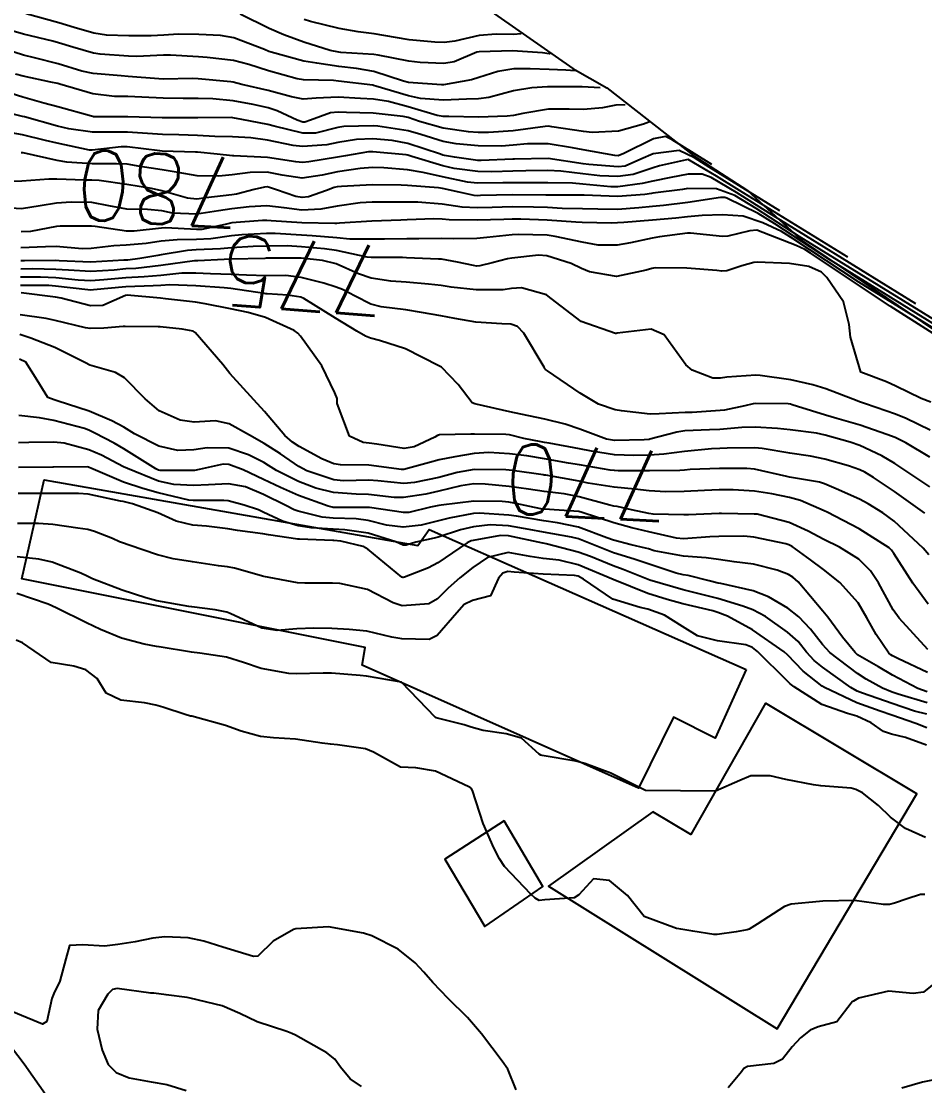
# Model space of a CAD drawing. Header units: metres. Extents: x 307586 to 320046, y 7427249 to 7434250.
# Drawn here: x 318787.2 to 318838.8, y 7430175.3 to 7430236 of the extents above; entities that cross this region are included whole.
import ezdxf
from ezdxf.enums import TextEntityAlignment as Align

# ---------------------------------------------------------------- set-up
doc = ezdxf.new("R2010")
doc.units = ezdxf.units.M
doc.header["$MEASUREMENT"] = 0
for name, color, linetype in [('Area', 45, 'Continuous'), ('Cotas', 45, 'Continuous'), ('Curvas de Nivel 1m', 11, 'Continuous'), ('Curvas de Nivel 5m', 15, 'Continuous'), ('Edificações', 30, 'Continuous'), ('Vias Primárias', 230, 'Continuous')]:
    doc.layers.add(name, color=color, linetype=linetype)
doc.styles.add('Style-STANDARD', font='STANDARD.shx')

msp = doc.modelspace()

# ---------------------------------------------------------------- linework, layer by layer
at = {"layer": 'Area'}
msp.add_polyline3d([(318760.197, 7430270.859, 813.654), (318766.673, 7430267.017, 819.653), (318771.06, 7430264.395, 803.853), (318777.558, 7430260.161, 811.933), (318780.914, 7430258.16, 819.734), (318784.995, 7430255.011, 812.104), (318789.206, 7430252.396, 809.333), (318799.416, 7430246.211, 797.634), (318805.532, 7430241.827, 805.283), (318808.54, 7430240.068, 801.363), (318810.479, 7430238.901, 790.322), (318812.964, 7430237.688, 796.916), (318813.596, 7430236.911, 797.007), (318818.691, 7430233.36, 787.983), (318820.631, 7430232.247, 785.614), (318825.596, 7430228.367, 778.564), (318828.647, 7430226.398, 776.785), (318831.823, 7430223.485, 775.555), (318842.684, 7430216.133, 776.113)], dxfattribs=at)
at = {"layer": 'Curvas de Nivel 1m', "flags": 128}
for points, elevation in [([(318818.823, 7430233.22), (318818.296, 7430233.253), (318817.329, 7430233.285), (318816.245, 7430233.33), (318815.329, 7430233.323), (318814.408, 7430233.188), (318813.321, 7430232.831), (318812.905, 7430232.701), (318811.315, 7430232.425), (318811.201, 7430232.425), (318809.316, 7430232.56), (318809.021, 7430232.63), (318807.325, 7430233.18), (318806.343, 7430233.349), (318805.329, 7430233.472), (318804.077, 7430233.647), (318803.334, 7430233.774), (318801.48, 7430234.289), (318801.341, 7430234.33), (318801.087, 7430234.433), (318799.349, 7430235.1), (318798.576, 7430235.233), (318797.351, 7430235.298), (318796.17, 7430235.306), (318795.35, 7430235.257), (318794.634, 7430235.223), (318793.35, 7430235.218), (318792.072, 7430235.261), (318791.351, 7430235.368), (318790.229, 7430235.687), (318789.357, 7430235.957), (318787.49, 7430236.461)], 788), ([(318817.403, 7430234.19), (318817.38, 7430234.192), (318817.342, 7430234.194), (318816.953, 7430234.236), (318815.251, 7430234.354), (318813.343, 7430234.31), (318813.216, 7430234.282), (318811.908, 7430233.728), (318811.333, 7430233.634), (318809.973, 7430233.684), (318809.334, 7430233.761), (318807.574, 7430234.113), (318807.34, 7430234.145), (318805.457, 7430234.262), (318805.341, 7430234.278), (318804.836, 7430234.385), (318803.347, 7430234.846), (318802.204, 7430235.27), (318801.355, 7430235.637), (318799.707, 7430236.447)], 789), ([(318820.243, 7430232.24), (318819.213, 7430232.313), (318817.314, 7430232.304), (318817.244, 7430232.301), (318816.352, 7430232.244), (318815.311, 7430232.069), (318813.894, 7430231.687), (318813.306, 7430231.62), (318812.621, 7430231.605), (318811.305, 7430231.546), (318809.995, 7430231.634), (318809.308, 7430231.8), (318807.441, 7430232.349), (318807.314, 7430232.39), (318807.268, 7430232.396), (318805.317, 7430232.635), (318805.041, 7430232.659), (318803.318, 7430232.71), (318802.961, 7430232.762), (318801.325, 7430233.216), (318800.192, 7430233.579), (318799.333, 7430233.799), (318797.824, 7430233.976), (318797.336, 7430234.013), (318795.728, 7430234.103), (318795.337, 7430234.102), (318793.818, 7430234.033), (318793.336, 7430234.045), (318791.721, 7430234.16), (318791.338, 7430234.223), (318790.159, 7430234.562), (318789.345, 7430234.815), (318789.017, 7430234.903), (318787.35, 7430235.318), (318786.35, 7430235.602)], 787), ([(318821.673, 7430231.27), (318821.144, 7430231.267), (318820.387, 7430231.114), (318819.301, 7430231.015), (318818.481, 7430231.039), (318817.301, 7430231.023), (318815.836, 7430230.79), (318815.297, 7430230.667), (318814.938, 7430230.622), (318813.296, 7430230.573), (318811.604, 7430230.613), (318811.296, 7430230.608), (318810.946, 7430230.664), (318809.301, 7430231.165), (318808.179, 7430231.466), (318807.305, 7430231.592), (318806.581, 7430231.636), (318805.306, 7430231.714), (318804.038, 7430231.66), (318803.305, 7430231.608), (318802.634, 7430231.737), (318801.31, 7430232.089), (318799.801, 7430232.445), (318799.315, 7430232.568), (318799.176, 7430232.591), (318797.317, 7430232.766), (318797.014, 7430232.778), (318795.317, 7430232.751), (318795.06, 7430232.76), (318793.319, 7430232.897), (318792.922, 7430232.923), (318791.321, 7430233.057), (318790.674, 7430233.205), (318789.329, 7430233.621), (318787.966, 7430233.951), (318787.336, 7430234.111), (318785.785, 7430234.613)], 786), ([(318826.623, 7430227.88), (318824.749, 7430229.041), (318824.363, 7430229.282), (318823.971, 7430229.469), (318823.285, 7430229.344), (318821.593, 7430228.502), (318821.275, 7430228.376), (318821.089, 7430228.378), (318819.278, 7430228.701), (318818.671, 7430228.824), (318817.281, 7430229.052), (318816.092, 7430229.059), (318815.28, 7430228.976), (318814.621, 7430228.925), (318813.279, 7430228.935), (318812.033, 7430229.052), (318811.282, 7430229.194), (318810.022, 7430229.587), (318809.285, 7430229.796), (318807.568, 7430230.068), (318807.289, 7430230.083), (318805.623, 7430230.039), (318805.287, 7430229.988), (318804.011, 7430229.664), (318803.282, 7430229.655), (318801.651, 7430230.061), (318801.289, 7430230.153), (318799.8, 7430230.445), (318799.294, 7430230.545), (318799.191, 7430230.554), (318797.294, 7430230.538), (318795.336, 7430230.542), (318795.293, 7430230.544), (318795.249, 7430230.544), (318793.294, 7430230.599), (318791.342, 7430230.598), (318791.293, 7430230.603), (318791.223, 7430230.622), (318789.299, 7430231.16), (318788.501, 7430231.378), (318787.304, 7430231.716), (318786.634, 7430231.928)], 784), ([(318830.503, 7430225.23), (318826.458, 7430227.727), (318825.629, 7430228.244), (318824.759, 7430228.664), (318823.276, 7430228.475), (318822.57, 7430228.171), (318821.667, 7430227.784), (318821.266, 7430227.736), (318819.599, 7430227.876), (318819.269, 7430227.917), (318817.282, 7430228.221), (318815.351, 7430228.18), (318815.272, 7430228.178), (318813.452, 7430228.097), (318813.27, 7430228.106), (318811.938, 7430228.3), (318811.358, 7430228.393), (318811.274, 7430228.413), (318811.132, 7430228.454), (318809.274, 7430229.063), (318808.376, 7430229.239), (318807.278, 7430229.328), (318806.342, 7430229.299), (318805.274, 7430229.124), (318804.659, 7430228.999), (318803.27, 7430228.891), (318802.726, 7430228.954), (318801.275, 7430229.254), (318800.321, 7430229.395), (318799.278, 7430229.453), (318798.263, 7430229.476), (318797.279, 7430229.523), (318796.2, 7430229.565), (318795.279, 7430229.586), (318794.138, 7430229.654), (318793.281, 7430229.71), (318792.107, 7430229.711), (318791.28, 7430229.717), (318789.929, 7430229.917), (318789.285, 7430230.069), (318787.401, 7430230.589), (318787.293, 7430230.619), (318785.684, 7430231.002)], 783), ([(318834.373, 7430222.58), (318828.201, 7430226.387), (318826.889, 7430227.211), (318825.263, 7430228.15), (318825.172, 7430228.141), (318823.626, 7430227.798), (318823.266, 7430227.689), (318822.133, 7430227.304), (318821.258, 7430227.182), (318820.228, 7430227.23), (318819.26, 7430227.342), (318817.996, 7430227.489), (318817.262, 7430227.523), (318816.003, 7430227.507), (318815.262, 7430227.499), (318814.072, 7430227.46), (318813.261, 7430227.475), (318811.921, 7430227.642), (318811.265, 7430227.79), (318809.503, 7430228.328), (318809.264, 7430228.402), (318809.175, 7430228.42), (318807.267, 7430228.602), (318807.023, 7430228.597), (318805.724, 7430228.373), (318805.262, 7430228.294), (318803.63, 7430228.025), (318803.259, 7430227.988), (318802.887, 7430228.033), (318801.261, 7430228.28), (318799.342, 7430228.369), (318799.262, 7430228.371), (318798.392, 7430228.459), (318797.264, 7430228.574), (318797.156, 7430228.58), (318795.265, 7430228.635), (318795.123, 7430228.644), (318793.268, 7430228.879), (318792.914, 7430228.88), (318791.265, 7430228.691), (318791.119, 7430228.698), (318789.271, 7430229.086), (318788.603, 7430229.246), (318787.278, 7430229.575), (318786.114, 7430229.774)], 782), ([(318838.253, 7430219.93), (318829.892, 7430225.088), (318828.033, 7430226.272), (318826.582, 7430227.132), (318826.064, 7430227.325), (318825.261, 7430227.322), (318824.271, 7430227.136), (318823.254, 7430226.927), (318822.637, 7430226.784), (318821.249, 7430226.592), (318820.849, 7430226.593), (318819.251, 7430226.751), (318818.668, 7430226.8), (318817.252, 7430226.826), (318816.665, 7430226.826), (318815.252, 7430226.833), (318814.694, 7430226.823), (318813.251, 7430226.803), (318812.681, 7430226.859), (318811.256, 7430227.169), (318810.15, 7430227.425), (318809.255, 7430227.565), (318807.91, 7430227.69), (318807.257, 7430227.711), (318806.548, 7430227.653), (318805.254, 7430227.45), (318804.382, 7430227.258), (318803.25, 7430227.089), (318802.108, 7430227.273), (318801.253, 7430227.438), (318800.272, 7430227.421), (318799.251, 7430227.285), (318798.497, 7430227.211), (318797.25, 7430227.219), (318796.178, 7430227.412), (318795.254, 7430227.575), (318794.009, 7430227.759), (318793.257, 7430227.888), (318792.648, 7430227.92), (318791.256, 7430227.906), (318789.811, 7430228.011), (318789.258, 7430228.096), (318787.316, 7430228.535), (318787.262, 7430228.542), (318787.211, 7430228.539)], 781), ([(318846.003, 7430214.62), (318833.3, 7430222.468), (318830.22, 7430224.479), (318829.256, 7430225.072), (318827.481, 7430225.947), (318827.361, 7430225.989), (318827.242, 7430225.999), (318827.115, 7430225.985), (318825.239, 7430225.704), (318823.859, 7430225.531), (318823.236, 7430225.475), (318822.457, 7430225.394), (318821.234, 7430225.298), (318820.12, 7430225.315), (318819.234, 7430225.344), (318818.087, 7430225.369), (318817.235, 7430225.411), (318816.435, 7430225.443), (318815.235, 7430225.448), (318814.088, 7430225.417), (318813.234, 7430225.392), (318812.381, 7430225.439), (318811.236, 7430225.605), (318809.843, 7430225.718), (318809.237, 7430225.722), (318807.851, 7430225.73), (318807.237, 7430225.718), (318806.553, 7430225.677), (318805.234, 7430225.492), (318804.301, 7430225.32), (318803.232, 7430225.267), (318802.208, 7430225.391), (318801.234, 7430225.523), (318800.214, 7430225.459), (318799.232, 7430225.338), (318798.465, 7430225.223), (318797.229, 7430225.03), (318795.84, 7430225.101), (318795.23, 7430225.228), (318794.425, 7430225.314), (318793.231, 7430225.316), (318792.213, 7430225.515), (318791.234, 7430225.696), (318790.073, 7430225.724), (318789.234, 7430225.675), (318788.293, 7430225.519), (318787.231, 7430225.349), (318786.04, 7430225.417)], 779), ([(318849.873, 7430211.97), (318835.013, 7430221.152), (318831.252, 7430223.632), (318830.589, 7430224.046), (318829.523, 7430224.55), (318828.412, 7430224.917), (318827.232, 7430224.998), (318826.069, 7430224.965), (318825.23, 7430224.886), (318824.565, 7430224.811), (318823.228, 7430224.706), (318821.601, 7430224.559), (318821.226, 7430224.535), (318820.887, 7430224.532), (318819.226, 7430224.561), (318818.864, 7430224.576), (318817.228, 7430224.694), (318815.724, 7430224.749), (318815.228, 7430224.751), (318814.754, 7430224.739), (318813.227, 7430224.693), (318811.64, 7430224.717), (318811.227, 7430224.754), (318810.762, 7430224.78), (318809.227, 7430224.707), (318808.865, 7430224.696), (318807.226, 7430224.648), (318805.377, 7430224.531), (318805.224, 7430224.509), (318805.106, 7430224.499), (318803.224, 7430224.54), (318801.467, 7430224.668), (318801.225, 7430224.687), (318800.978, 7430224.68), (318799.224, 7430224.537), (318799.149, 7430224.526), (318798.854, 7430224.454), (318797.512, 7430224.173), (318797.218, 7430224.161), (318795.46, 7430224.256), (318795.219, 7430224.248), (318793.663, 7430224.068), (318793.216, 7430224.068), (318791.426, 7430224.341), (318791.22, 7430224.359), (318789.436, 7430224.351), (318789.219, 7430224.335), (318787.741, 7430224.058), (318787.215, 7430224.039)], 778), ([(318845.772, 7430214.08), (318836.791, 7430219.785), (318832.255, 7430222.809), (318831.924, 7430223.018), (318831.43, 7430223.246), (318829.187, 7430224.127), (318828.78, 7430224.094), (318827.539, 7430223.786), (318827.218, 7430223.76), (318825.408, 7430223.949), (318825.22, 7430223.946), (318823.635, 7430223.737), (318823.216, 7430223.671), (318821.978, 7430223.412), (318821.209, 7430223.261), (318820.141, 7430223.269), (318819.211, 7430223.433), (318817.675, 7430223.766), (318817.217, 7430223.835), (318815.586, 7430223.886), (318815.217, 7430223.869), (318813.781, 7430223.708), (318813.213, 7430223.645), (318811.883, 7430223.63), (318811.213, 7430223.652), (318809.901, 7430223.635), (318809.212, 7430223.623), (318807.933, 7430223.622), (318807.212, 7430223.605), (318805.962, 7430223.619), (318805.213, 7430223.689), (318803.806, 7430223.802), (318803.214, 7430223.838), (318801.707, 7430223.931), (318801.215, 7430223.933), (318799.797, 7430223.862), (318799.213, 7430223.802), (318798.04, 7430223.633), (318797.21, 7430223.588), (318796.113, 7430223.583), (318795.208, 7430223.496), (318794.35, 7430223.365), (318793.204, 7430223.265), (318792.499, 7430223.235), (318791.201, 7430223.076), (318790.691, 7430223.065), (318789.202, 7430223.195), (318788.598, 7430223.18), (318787.201, 7430223.116)], 777), ([(318839.106, 7430214.321), (318838.561, 7430214.523), (318837.115, 7430215.231), (318836.584, 7430215.464), (318835.123, 7430216.02), (318834.533, 7430218.026), (318834.449, 7430218.738), (318834.13, 7430220.03), (318833.187, 7430221.43), (318832.88, 7430221.735), (318832.143, 7430222.056), (318831.04, 7430222.227), (318829.196, 7430222.296), (318829.012, 7430222.276), (318828.33, 7430222.099), (318827.482, 7430221.815), (318827.19, 7430221.796), (318826.908, 7430221.832), (318825.191, 7430221.95), (318823.381, 7430221.968), (318823.191, 7430221.942), (318822.867, 7430221.842), (318821.186, 7430221.484), (318819.647, 7430221.747), (318819.19, 7430221.939), (318818.593, 7430222.216), (318817.199, 7430222.665), (318816.735, 7430222.702), (318815.197, 7430222.534), (318814.965, 7430222.494), (318814.078, 7430222.271), (318813.379, 7430222.09), (318813.191, 7430222.076), (318813.01, 7430222.102), (318812.1, 7430222.296), (318811.195, 7430222.465), (318811.029, 7430222.478), (318809.196, 7430222.549), (318808.971, 7430222.557), (318807.196, 7430222.561), (318806.956, 7430222.594), (318805.202, 7430222.975), (318804.523, 7430223.067), (318803.205, 7430223.178), (318802.393, 7430223.224), (318801.205, 7430223.22), (318800.447, 7430223.195), (318799.203, 7430223.12), (318798.59, 7430223.068), (318797.201, 7430223), (318796.708, 7430222.97), (318795.196, 7430222.717), (318795.014, 7430222.683), (318793.977, 7430222.512), (318793.289, 7430222.422), (318793.192, 7430222.415), (318793.076, 7430222.406), (318791.191, 7430222.309), (318789.379, 7430222.38), (318789.191, 7430222.391), (318787.403, 7430222.375), (318787.191, 7430222.372)], 776), ([(318839.065, 7430211.167), (318837.687, 7430211.984), (318837.077, 7430212.288), (318836.603, 7430212.475), (318835.088, 7430212.999), (318833.744, 7430213.383), (318833.096, 7430213.564), (318831.505, 7430214.064), (318831.205, 7430214.169), (318831.104, 7430214.196), (318830.965, 7430214.21), (318829.104, 7430214.233), (318828.976, 7430214.219), (318828.496, 7430214.096), (318827.348, 7430213.859), (318827.099, 7430213.832), (318825.5, 7430213.731), (318825.097, 7430213.716), (318823.613, 7430213.637), (318823.095, 7430213.634), (318821.466, 7430213.816), (318821.098, 7430213.883), (318820.159, 7430214.199), (318819.109, 7430214.82), (318817.247, 7430216.104), (318817.122, 7430216.184), (318817.098, 7430216.206), (318817.084, 7430216.231), (318817.048, 7430216.307), (318815.889, 7430218.249), (318815.53, 7430218.628), (318815.158, 7430218.758), (318814.635, 7430218.788), (318813.159, 7430218.876), (318811.954, 7430219.091), (318811.162, 7430219.242), (318810.05, 7430219.435), (318809.162, 7430219.579), (318807.754, 7430219.754), (318807.166, 7430219.91), (318806.26, 7430220.364), (318805.543, 7430220.741), (318805.178, 7430220.883), (318804.471, 7430221.096), (318803.183, 7430221.429), (318802.306, 7430221.535), (318801.184, 7430221.528), (318800.075, 7430221.55), (318799.184, 7430221.596), (318798.016, 7430221.63), (318797.185, 7430221.668), (318796.37, 7430221.668), (318795.183, 7430221.539), (318794.235, 7430221.457), (318793.182, 7430221.406), (318791.933, 7430221.291), (318791.18, 7430221.242), (318790.457, 7430221.281), (318789.181, 7430221.405), (318788.318, 7430221.442), (318787.181, 7430221.442)], 774), ([(318839.048, 7430209.488), (318838.315, 7430209.977), (318837.061, 7430210.806), (318836.308, 7430211.244), (318835.071, 7430211.831), (318834.505, 7430212.026), (318833.079, 7430212.431), (318832.583, 7430212.545), (318831.083, 7430212.736), (318830.355, 7430212.806), (318829.085, 7430212.894), (318828.32, 7430212.862), (318827.083, 7430212.759), (318826.475, 7430212.726), (318825.081, 7430212.67), (318824.616, 7430212.608), (318823.073, 7430212.193), (318823.044, 7430212.19), (318822.758, 7430212.165), (318821.072, 7430212.127), (318820.607, 7430212.195), (318819.081, 7430212.77), (318818.256, 7430213.048), (318817.09, 7430213.351), (318815.712, 7430213.633), (318815.095, 7430213.762), (318813.18, 7430214.201), (318813.102, 7430214.218), (318812.951, 7430214.282), (318812.139, 7430215.32), (318811.188, 7430216.309), (318811.123, 7430216.348), (318811.044, 7430216.39), (318809.133, 7430217.346), (318807.654, 7430217.828), (318807.139, 7430217.968), (318806.86, 7430218.074), (318806.355, 7430218.362), (318805.154, 7430219.096), (318803.339, 7430220.23), (318803.171, 7430220.3), (318802.434, 7430220.411), (318801.244, 7430220.5), (318801.174, 7430220.501), (318801.098, 7430220.507), (318799.176, 7430220.796), (318798.796, 7430220.835), (318797.178, 7430220.959), (318795.701, 7430221.015), (318795.178, 7430220.975), (318794.736, 7430220.946), (318793.177, 7430220.9), (318791.346, 7430220.719), (318791.174, 7430220.704), (318791.01, 7430220.716), (318789.177, 7430220.94), (318788.786, 7430220.965), (318787.177, 7430220.977)], 773), ([(318838.776, 7430207.973), (318837.045, 7430209.208), (318836.576, 7430209.525), (318835.844, 7430210.008), (318835.352, 7430210.312), (318835.057, 7430210.45), (318834.415, 7430210.671), (318833.063, 7430211.066), (318832.24, 7430211.228), (318831.066, 7430211.394), (318829.489, 7430211.666), (318829.069, 7430211.706), (318827.495, 7430211.679), (318827.069, 7430211.668), (318826.603, 7430211.652), (318825.067, 7430211.506), (318823.877, 7430211.34), (318823.064, 7430211.287), (318822.167, 7430211.277), (318821.064, 7430211.314), (318819.761, 7430211.508), (318819.067, 7430211.644), (318817.328, 7430211.97), (318817.071, 7430212.013), (318816.886, 7430212.048), (318815.9, 7430212.248), (318815.076, 7430212.443), (318814.863, 7430212.475), (318813.076, 7430212.491), (318812.866, 7430212.493), (318811.075, 7430212.453), (318810.967, 7430212.418), (318810.807, 7430212.313), (318809.635, 7430211.756), (318809.066, 7430211.673), (318807.508, 7430211.906), (318807.069, 7430211.966), (318806.726, 7430212.012), (318805.952, 7430212.367), (318805.237, 7430214.242), (318805.239, 7430214.378), (318805.239, 7430214.513), (318805.108, 7430214.84), (318804.362, 7430216.388), (318803.14, 7430218.076), (318802.996, 7430218.256), (318802.792, 7430218.405), (318801.153, 7430219.134), (318800.166, 7430219.431), (318799.161, 7430219.637), (318797.712, 7430219.917), (318797.166, 7430220.009), (318795.454, 7430220.211), (318795.169, 7430220.239), (318793.265, 7430220.425), (318793.171, 7430220.407), (318791.867, 7430219.835), (318791.162, 7430219.801), (318789.498, 7430220.237), (318789.169, 7430220.312), (318787.211, 7430220.551)], 772), ([(318838.999, 7430205.603), (318838.684, 7430205.973), (318837.026, 7430207.527), (318836.376, 7430208), (318835.536, 7430208.511), (318835.041, 7430208.783), (318833.709, 7430209.371), (318833.049, 7430209.658), (318832.757, 7430209.751), (318831.053, 7430210.041), (318830.896, 7430210.072), (318829.057, 7430210.485), (318828.62, 7430210.532), (318827.057, 7430210.534), (318825.387, 7430210.466), (318825.056, 7430210.43), (318824.786, 7430210.412), (318823.055, 7430210.395), (318821.265, 7430210.397), (318821.055, 7430210.407), (318820.809, 7430210.439), (318819.058, 7430210.729), (318818.437, 7430210.839), (318817.061, 7430211.075), (318816.059, 7430211.241), (318815.064, 7430211.367), (318813.903, 7430211.433), (318813.064, 7430211.382), (318811.952, 7430211.187), (318811.06, 7430211.014), (318810.506, 7430210.868), (318809.054, 7430210.472), (318808.915, 7430210.471), (318807.057, 7430210.719), (318805.426, 7430210.744), (318805.057, 7430210.793), (318804.371, 7430211.076), (318803.067, 7430211.783), (318802.687, 7430212.023), (318802.246, 7430212.412), (318801.093, 7430213.781), (318800.482, 7430214.436), (318799.118, 7430215.954), (318798.715, 7430216.454), (318797.141, 7430218.296), (318797.033, 7430218.363), (318796.392, 7430218.481), (318795.145, 7430218.616), (318795.026, 7430218.619), (318793.145, 7430218.636), (318793.036, 7430218.63), (318791.929, 7430218.538), (318791.143, 7430218.508), (318790.882, 7430218.553), (318789.149, 7430218.979), (318788.636, 7430219.09), (318787.154, 7430219.303)], 771), ([(318838.935, 7430200.207), (318837.305, 7430201.986), (318836.96, 7430202.472), (318836.124, 7430204.003), (318835.675, 7430204.694), (318834.996, 7430205.351), (318833.903, 7430206.031), (318833.01, 7430206.484), (318832.11, 7430206.96), (318831.024, 7430207.446), (318829.206, 7430207.912), (318829.03, 7430207.928), (318827.171, 7430207.968), (318827.031, 7430207.965), (318825.28, 7430207.885), (318825.029, 7430207.879), (318823.273, 7430207.913), (318823.03, 7430207.952), (318822.035, 7430208.175), (318821.208, 7430208.361), (318821.035, 7430208.385), (318820.793, 7430208.435), (318819.04, 7430208.917), (318818.184, 7430209.076), (318817.043, 7430209.213), (318816.148, 7430209.347), (318815.045, 7430209.506), (318813.679, 7430209.641), (318813.047, 7430209.653), (318812.29, 7430209.536), (318811.042, 7430209.226), (318810.3, 7430209.058), (318809.031, 7430208.866), (318808.487, 7430208.88), (318807.033, 7430209.052), (318806.325, 7430209.069), (318805.035, 7430209.158), (318804.018, 7430209.411), (318803.044, 7430209.788), (318801.775, 7430210.419), (318801.328, 7430210.698), (318801.057, 7430210.865), (318800.191, 7430211.309), (318799.065, 7430211.694), (318797.825, 7430211.702), (318797.064, 7430211.594), (318796.143, 7430211.563), (318795.066, 7430211.792), (318793.671, 7430212.514), (318793.078, 7430212.887), (318792.377, 7430213.238), (318791.092, 7430213.794), (318789.273, 7430214.395), (318789.101, 7430214.44), (318788.733, 7430214.574), (318788.129, 7430215.563), (318787.471, 7430216.587), (318787.125, 7430216.769)], 769), ([(318838.922, 7430198.883), (318837.236, 7430199.681), (318836.931, 7430199.846), (318836.839, 7430199.898), (318836.722, 7430199.993), (318835.989, 7430201.05), (318835.47, 7430202.012), (318834.966, 7430202.866), (318833.927, 7430204.031), (318832.99, 7430204.771), (318832.252, 7430205.308), (318831.205, 7430206.067), (318831.005, 7430206.177), (318830.847, 7430206.23), (318829.011, 7430206.615), (318828.439, 7430206.668), (318827.011, 7430206.645), (318826.507, 7430206.621), (318825.009, 7430206.52), (318824.595, 7430206.558), (318823.014, 7430206.91), (318822.056, 7430207.136), (318821.021, 7430207.422), (318819.215, 7430208.023), (318819.031, 7430208.065), (318817.064, 7430208.198), (318817.033, 7430208.204), (318816.862, 7430208.233), (318815.337, 7430208.556), (318815.036, 7430208.602), (318814.658, 7430208.642), (318813.037, 7430208.67), (318811.171, 7430208.444), (318811.034, 7430208.415), (318810.95, 7430208.395), (318810.572, 7430208.315), (318809.323, 7430208.023), (318809.02, 7430208.01), (318807.077, 7430208.294), (318807.022, 7430208.305), (318806.983, 7430208.311), (318805.022, 7430208.31), (318804.96, 7430208.318), (318804.726, 7430208.383), (318803.032, 7430208.985), (318802.008, 7430209.445), (318801.045, 7430209.907), (318799.874, 7430210.442), (318799.056, 7430210.76), (318798.727, 7430210.783), (318797.362, 7430210.467), (318797.107, 7430210.414), (318797.052, 7430210.41), (318795.141, 7430210.409), (318795.052, 7430210.426), (318794.891, 7430210.502), (318793.064, 7430211.651), (318792.509, 7430211.97), (318791.421, 7430212.545), (318791.075, 7430212.715), (318790.823, 7430212.806), (318789.083, 7430213.261), (318788.254, 7430213.409), (318787.087, 7430213.556)], 768), ([(318838.91, 7430197.783), (318838.376, 7430197.975), (318836.92, 7430198.738), (318836.124, 7430199.201), (318834.932, 7430199.902), (318834.787, 7430200.021), (318834.067, 7430200.904), (318833.232, 7430202.037), (318832.958, 7430202.388), (318831.537, 7430204.062), (318831.243, 7430204.323), (318830.987, 7430204.478), (318830.343, 7430204.723), (318828.993, 7430205.074), (318827.892, 7430205.203), (318826.995, 7430205.333), (318826.296, 7430205.421), (318824.997, 7430205.533), (318823.318, 7430205.838), (318823.001, 7430205.938), (318822.828, 7430205.989), (318822.022, 7430206.175), (318821.007, 7430206.434), (318820.628, 7430206.574), (318819.018, 7430207.186), (318817.811, 7430207.432), (318817.023, 7430207.544), (318815.472, 7430207.808), (318815.027, 7430207.866), (318813.336, 7430207.969), (318813.028, 7430207.95), (318811.634, 7430207.69), (318811.021, 7430207.537), (318810.041, 7430207.291), (318809.011, 7430207.174), (318808.052, 7430207.3), (318807.015, 7430207.567), (318806.318, 7430207.662), (318805.016, 7430207.688), (318804.383, 7430207.753), (318803.02, 7430208.088), (318802.788, 7430208.171), (318802.312, 7430208.411), (318801.032, 7430209.051), (318800.006, 7430209.472), (318799.041, 7430209.659), (318797.906, 7430209.596), (318797.039, 7430209.55), (318795.919, 7430209.607), (318795.043, 7430209.811), (318793.278, 7430210.518), (318793.054, 7430210.625), (318791.804, 7430211.283), (318791.063, 7430211.599), (318789.666, 7430211.965), (318789.067, 7430212.021), (318787.646, 7430212.005), (318787.067, 7430211.997)], 767), ([(318838.901, 7430197.164), (318837.242, 7430197.653), (318836.91, 7430197.764), (318836.354, 7430197.998), (318835.418, 7430198.513), (318834.921, 7430198.839), (318833.354, 7430200.036), (318832.937, 7430200.486), (318832.25, 7430201.354), (318831.572, 7430202.061), (318830.96, 7430202.563), (318829.853, 7430203.198), (318828.975, 7430203.541), (318827.13, 7430203.959), (318826.981, 7430203.991), (318826.463, 7430204.118), (318825.268, 7430204.418), (318824.986, 7430204.461), (318824.581, 7430204.55), (318822.992, 7430205.092), (318822.177, 7430205.354), (318820.998, 7430205.718), (318819.77, 7430206.202), (318819.007, 7430206.51), (318818.615, 7430206.608), (318817.013, 7430206.897), (318816.204, 7430207.053), (318815.018, 7430207.262), (318813.976, 7430207.313), (318813.017, 7430207.197), (318812.283, 7430207.022), (318811.007, 7430206.608), (318810.775, 7430206.543), (318809.725, 7430206.323), (318809.169, 7430206.161), (318809.001, 7430206.161), (318808.588, 7430206.334), (318807.008, 7430206.837), (318805.672, 7430207.033), (318805.01, 7430207.058), (318803.766, 7430207.148), (318803.012, 7430207.264), (318802.12, 7430207.52), (318801.019, 7430208.039), (318800.751, 7430208.164), (318799.938, 7430208.441), (318799.026, 7430208.681), (318798.778, 7430208.701), (318797.026, 7430208.699), (318796.775, 7430208.725), (318795.032, 7430209.136), (318794.162, 7430209.382), (318793.041, 7430209.74), (318791.178, 7430210.548), (318791.095, 7430210.591), (318791.053, 7430210.608), (318790.983, 7430210.622), (318789.053, 7430210.611), (318789.013, 7430210.611), (318787.053, 7430210.59)], 766), ([(318838.881, 7430195.732), (318838.25, 7430195.976), (318836.89, 7430196.45), (318836.221, 7430196.672), (318834.9, 7430197.16), (318833.043, 7430198.039), (318832.914, 7430198.112), (318831.825, 7430198.96), (318830.931, 7430199.889), (318830.743, 7430200.072), (318828.945, 7430201.324), (318827.514, 7430202.104), (318826.956, 7430202.318), (318826.675, 7430202.396), (318824.963, 7430202.807), (318824.069, 7430203.046), (318822.971, 7430203.391), (318820.983, 7430204.19), (318818.991, 7430205.022), (318817.911, 7430205.303), (318816.994, 7430205.384), (318816.253, 7430205.499), (318814.998, 7430205.73), (318813.822, 7430205.444), (318812.989, 7430204.882), (318812.239, 7430204.291), (318811.571, 7430203.704), (318810.965, 7430203.091), (318810.472, 7430202.803), (318808.958, 7430202.691), (318808.431, 7430202.865), (318806.972, 7430203.618), (318805.388, 7430203.963), (318804.977, 7430203.979), (318803.395, 7430203.977), (318802.977, 7430204.009), (318801.049, 7430204.362), (318800.982, 7430204.375), (318800.788, 7430204.432), (318799.386, 7430204.846), (318798.988, 7430204.918), (318798.462, 7430204.982), (318796.99, 7430205.198), (318795.884, 7430205.379), (318794.994, 7430205.598), (318793.368, 7430206.147), (318793.001, 7430206.28), (318792.829, 7430206.351), (318792.421, 7430206.529), (318791.403, 7430206.94), (318791.008, 7430207.043), (318790.436, 7430207.129), (318789.011, 7430207.333), (318788.202, 7430207.387), (318787.011, 7430207.396)], 764), ([(318838.871, 7430194.746), (318837.67, 7430195.187), (318836.877, 7430195.365), (318836.406, 7430195.525), (318835.715, 7430196.008), (318834.888, 7430196.388), (318834.366, 7430196.55), (318832.898, 7430197.052), (318831.314, 7430198.064), (318831.095, 7430198.248), (318830.916, 7430198.419), (318829.225, 7430200.087), (318828.935, 7430200.308), (318828.562, 7430200.469), (318826.939, 7430200.701), (318825.798, 7430200.984), (318824.947, 7430201.514), (318823.919, 7430202.15), (318822.958, 7430202.493), (318822.534, 7430202.591), (318820.966, 7430203.08), (318819.292, 7430204.207), (318818.985, 7430204.374), (318818.778, 7430204.419), (318816.986, 7430204.491), (318815.343, 7430204.611), (318814.987, 7430204.642), (318814.688, 7430204.561), (318814.451, 7430204.265), (318813.983, 7430203.254), (318812.964, 7430202.994), (318812.485, 7430202.762), (318812.077, 7430202.293), (318810.94, 7430201.003), (318810.481, 7430200.771), (318808.938, 7430200.802), (318808.363, 7430200.911), (318806.942, 7430201.236), (318805.926, 7430201.348), (318804.943, 7430201.401), (318803.911, 7430201.422), (318802.943, 7430201.383), (318801.817, 7430201.292), (318800.943, 7430201.412), (318799.139, 7430202.26), (318798.952, 7430202.336), (318798.286, 7430202.457), (318796.955, 7430202.626), (318796.772, 7430202.657), (318794.96, 7430202.984), (318794.323, 7430203.146), (318792.969, 7430203.592), (318791.285, 7430204.239), (318790.98, 7430204.374), (318790.607, 7430204.554), (318788.989, 7430205.183), (318788.217, 7430205.352), (318786.992, 7430205.496)], 763), ([(318838.808, 7430189.47), (318837.672, 7430189.981), (318836.819, 7430190.633), (318836.12, 7430191.294), (318835.207, 7430192.014), (318834.836, 7430192.22), (318834.576, 7430192.283), (318832.839, 7430192.421), (318832.41, 7430192.476), (318830.844, 7430192.781), (318829.94, 7430192.986), (318828.846, 7430192.988), (318828.212, 7430192.727), (318826.833, 7430192.11), (318824.833, 7430192.138), (318822.833, 7430192.16), (318820.847, 7430193.144), (318819.363, 7430193.697), (318818.857, 7430193.822), (318816.94, 7430194.151), (318816.862, 7430194.172), (318816.775, 7430194.231), (318815.759, 7430195.134), (318814.874, 7430195.394), (318813.573, 7430195.576), (318812.878, 7430195.776), (318812.494, 7430195.901), (318810.883, 7430196.294), (318810.851, 7430196.31), (318808.903, 7430198.33), (318806.908, 7430198.672), (318806.547, 7430198.717), (318804.91, 7430198.84), (318804.441, 7430198.853), (318802.909, 7430198.812), (318802.489, 7430198.827), (318800.913, 7430199.109), (318799.898, 7430199.46), (318798.923, 7430199.769), (318797.396, 7430199.995), (318796.927, 7430200.052), (318795.084, 7430200.344), (318794.931, 7430200.371), (318794.234, 7430200.507), (318792.936, 7430200.855), (318791.741, 7430201.338), (318790.945, 7430201.725), (318789.239, 7430202.567), (318788.955, 7430202.697), (318788.749, 7430202.779), (318786.965, 7430203.394)], 762), ([(318838.767, 7430186.224), (318838.519, 7430186.22), (318837.768, 7430185.98), (318837.031, 7430185.717), (318836.76, 7430185.653), (318836.417, 7430185.652), (318834.761, 7430185.874), (318832.954, 7430185.846), (318832.761, 7430185.828), (318831.142, 7430185.674), (318830.758, 7430185.543), (318829.196, 7430184.532), (318828.744, 7430184.245), (318828.629, 7430184.206), (318828.008, 7430184.097), (318826.915, 7430183.933), (318826.74, 7430183.937), (318825.535, 7430184.128), (318824.844, 7430184.238), (318824.744, 7430184.258), (318824.599, 7430184.287), (318822.751, 7430184.969), (318821.799, 7430186.17), (318820.776, 7430187.022), (318819.865, 7430187.105), (318819.03, 7430186.206), (318818.761, 7430186.031), (318817.081, 7430185.906), (318816.759, 7430185.883), (318816.536, 7430186.008), (318816.286, 7430186.237), (318814.786, 7430187.82), (318814.499, 7430188.263), (318814.174, 7430188.891), (318813.576, 7430190.272), (318812.962, 7430192.149), (318812.891, 7430192.279), (318812.834, 7430192.321), (318812.751, 7430192.364), (318810.847, 7430193.25), (318809.727, 7430193.444), (318808.85, 7430193.478), (318807.308, 7430194.346), (318806.865, 7430194.529), (318805.253, 7430194.76), (318804.867, 7430194.797), (318804.393, 7430194.859), (318802.87, 7430195.077), (318801.614, 7430195.163), (318800.871, 7430195.232), (318799.771, 7430195.544), (318798.877, 7430195.863), (318796.955, 7430196.397), (318796.882, 7430196.404), (318796.82, 7430196.408), (318796.623, 7430196.474), (318795.295, 7430196.902), (318794.888, 7430197.022), (318794.239, 7430197.157), (318792.891, 7430197.306), (318792.064, 7430197.702), (318791.556, 7430198.54), (318790.91, 7430199.045), (318790.217, 7430199.253), (318788.916, 7430199.451), (318787.278, 7430200.587), (318786.934, 7430200.725)], 761), ([(318806.632, 7430175.267), (318805.987, 7430175.71), (318805.43, 7430176.368), (318805.1, 7430176.826), (318804.651, 7430177.185), (318802.866, 7430178.193), (318802.662, 7430178.294), (318802.364, 7430178.403), (318800.671, 7430178.952), (318799.686, 7430179.427), (318798.684, 7430179.875), (318796.846, 7430180.313), (318796.691, 7430180.335), (318795.484, 7430180.488), (318794.78, 7430180.585), (318794.694, 7430180.588), (318794.6, 7430180.595), (318792.696, 7430180.858), (318792.417, 7430180.801), (318792.147, 7430180.525), (318791.611, 7430179.599), (318791.542, 7430178.531), (318791.839, 7430177.34), (318792.171, 7430176.525), (318792.638, 7430176.06), (318793.38, 7430175.768), (318794.633, 7430175.529), (318795.517, 7430175.372), (318796.629, 7430175.044)], 759), ([(318840.608, 7430175.905), (318838.638, 7430175.503), (318837.452, 7430175.165)], 759)]:
    msp.add_lwpolyline(points, dxfattribs=dict(at, elevation=elevation))
at = {"layer": 'Curvas de Nivel 5m', "flags": 128}
for points, elevation in [([(318815.733, 7430235.33), (318815.293, 7430235.286), (318814.314, 7430235.309), (318813.352, 7430235.23), (318811.963, 7430234.915), (318811.348, 7430234.826), (318810.819, 7430234.845), (318809.349, 7430234.985), (318808.576, 7430235.112), (318807.353, 7430235.322), (318806.434, 7430235.444), (318805.355, 7430235.632), (318803.72, 7430236.035), (318803.36, 7430236.141)], 790), ([(318823.093, 7430230.3), (318823.032, 7430230.294), (318822.726, 7430230.169), (318821.289, 7430229.774), (318819.792, 7430229.701), (318819.288, 7430229.755), (318817.497, 7430230.021), (318817.291, 7430230.051), (318817.099, 7430230.041), (318815.288, 7430229.788), (318813.867, 7430229.694), (318813.287, 7430229.703), (318812.741, 7430229.741), (318811.289, 7430229.943), (318809.947, 7430230.323), (318809.295, 7430230.546), (318809.015, 7430230.614), (318807.297, 7430230.795), (318805.772, 7430230.847), (318805.298, 7430230.86), (318804.866, 7430230.816), (318803.71, 7430230.396), (318803.398, 7430230.293), (318803.291, 7430230.295), (318802.962, 7430230.405), (318801.818, 7430230.942), (318801.3, 7430231.11), (318800.441, 7430231.3), (318799.304, 7430231.511), (318798.146, 7430231.62), (318797.305, 7430231.635), (318796.454, 7430231.632), (318795.304, 7430231.654), (318794.101, 7430231.716), (318793.305, 7430231.749), (318792.535, 7430231.762), (318791.307, 7430231.912), (318789.426, 7430232.454), (318789.312, 7430232.488), (318788.897, 7430232.574), (318787.318, 7430232.905), (318786.883, 7430233.033)], 785), ([(318842.123, 7430217.28), (318831.605, 7430223.772), (318829.144, 7430225.361), (318827.923, 7430226.099), (318826.879, 7430226.485), (318825.248, 7430226.499), (318824.94, 7430226.451), (318823.244, 7430226.234), (318823.182, 7430226.223), (318822.803, 7430226.167), (318821.241, 7430226.043), (318819.325, 7430226.126), (318819.242, 7430226.131), (318817.345, 7430226.125), (318817.242, 7430226.129), (318817.143, 7430226.132), (318815.242, 7430226.145), (318813.423, 7430226.097), (318813.241, 7430226.092), (318813.065, 7430226.106), (318812.195, 7430226.296), (318811.246, 7430226.507), (318811.015, 7430226.543), (318809.246, 7430226.676), (318808.887, 7430226.693), (318807.247, 7430226.713), (318805.494, 7430226.625), (318805.245, 7430226.595), (318805.073, 7430226.553), (318804.625, 7430226.386), (318803.605, 7430226.03), (318803.239, 7430225.994), (318802.884, 7430226.05), (318801.788, 7430226.422), (318801.384, 7430226.567), (318801.245, 7430226.599), (318801.088, 7430226.588), (318800.502, 7430226.437), (318799.5, 7430226.187), (318799.24, 7430226.147), (318797.741, 7430225.962), (318797.237, 7430225.903), (318796.711, 7430225.951), (318795.242, 7430226.373), (318794.656, 7430226.506), (318793.245, 7430226.741), (318791.655, 7430226.952), (318791.247, 7430226.977), (318790.817, 7430226.985), (318789.248, 7430227.03), (318788.792, 7430227.03), (318787.246, 7430226.931), (318785.532, 7430226.902)], 780), ([(318839.084, 7430212.713), (318837.701, 7430213.376), (318837.098, 7430213.632), (318835.998, 7430214.007), (318835.319, 7430214.231), (318835.106, 7430214.31), (318834.654, 7430214.478), (318833.113, 7430215.065), (318832.374, 7430215.31), (318831.118, 7430215.579), (318829.366, 7430215.842), (318829.121, 7430215.856), (318827.48, 7430215.746), (318827.119, 7430215.688), (318826.679, 7430215.677), (318825.496, 7430216.134), (318825.128, 7430216.447), (318823.892, 7430218.153), (318823.156, 7430218.477), (318821.22, 7430218.255), (318821.153, 7430218.234), (318821.117, 7430218.227), (318819.16, 7430218.917), (318817.458, 7430220.227), (318817.175, 7430220.429), (318815.761, 7430220.834), (318815.178, 7430220.79), (318814.715, 7430220.727), (318813.177, 7430220.728), (318811.754, 7430220.876), (318811.179, 7430220.961), (318810.449, 7430221.049), (318809.181, 7430221.163), (318808.302, 7430221.218), (318807.183, 7430221.379), (318806.465, 7430221.64), (318805.191, 7430222.202), (318804.403, 7430222.388), (318803.195, 7430222.529), (318803.062, 7430222.535), (318801.194, 7430222.522), (318801.107, 7430222.518), (318799.193, 7430222.474), (318799.168, 7430222.475), (318798.791, 7430222.454), (318797.285, 7430222.376), (318797.192, 7430222.377), (318797.095, 7430222.374), (318795.189, 7430222.103), (318793.753, 7430221.948), (318793.187, 7430221.911), (318792.509, 7430221.853), (318791.185, 7430221.774), (318789.914, 7430221.835), (318789.186, 7430221.886), (318787.857, 7430221.912), (318787.186, 7430221.907)], 775), ([(318838.965, 7430202.778), (318838.082, 7430203.979), (318837, 7430205.674), (318836.875, 7430205.865), (318836.739, 7430205.994), (318835.019, 7430207.084), (318833.205, 7430208.038), (318833.034, 7430208.119), (318831.674, 7430208.695), (318831.041, 7430208.871), (318830.047, 7430209.076), (318829.044, 7430209.229), (318827.835, 7430209.312), (318827.045, 7430209.317), (318826.202, 7430209.28), (318825.044, 7430209.214), (318823.996, 7430209.198), (318823.044, 7430209.261), (318822.225, 7430209.352), (318821.046, 7430209.466), (318819.557, 7430209.696), (318819.049, 7430209.798), (318817.14, 7430210.141), (318817.052, 7430210.156), (318816.985, 7430210.163), (318816.468, 7430210.239), (318815.217, 7430210.42), (318815.055, 7430210.435), (318814.862, 7430210.454), (318813.055, 7430210.47), (318812.079, 7430210.295), (318811.05, 7430210.022), (318809.647, 7430209.724), (318809.043, 7430209.68), (318807.569, 7430209.821), (318807.046, 7430209.86), (318805.595, 7430209.821), (318805.045, 7430209.884), (318803.512, 7430210.395), (318803.055, 7430210.632), (318802.003, 7430211.357), (318801.068, 7430211.949), (318800.24, 7430212.438), (318799.082, 7430213.071), (318798.296, 7430213.247), (318797.083, 7430213.17), (318796.28, 7430213.287), (318795.093, 7430213.817), (318794.283, 7430214.508), (318793.115, 7430215.701), (318792.591, 7430216.001), (318791.122, 7430216.428), (318790.881, 7430216.552), (318789.132, 7430217.438), (318787.76, 7430217.961), (318787.139, 7430218.176)], 770), ([(318838.891, 7430196.501), (318838.181, 7430196.69), (318836.9, 7430197.118), (318835.209, 7430197.714), (318834.91, 7430197.831), (318834.553, 7430198.024), (318832.924, 7430199.186), (318832.452, 7430199.571), (318832.025, 7430200.054), (318831.537, 7430200.659), (318830.944, 7430201.192), (318829.672, 7430202.083), (318828.959, 7430202.466), (318828.381, 7430202.677), (318826.968, 7430203.106), (318825.673, 7430203.429), (318824.975, 7430203.602), (318823.088, 7430204.159), (318822.983, 7430204.201), (318821.563, 7430204.756), (318820.991, 7430204.966), (318819.696, 7430205.502), (318818.998, 7430205.762), (318817.159, 7430206.228), (318817.003, 7430206.262), (318816.966, 7430206.268), (318815.009, 7430206.689), (318814.567, 7430206.707), (318813.005, 7430206.422), (318812.893, 7430206.393), (318812.654, 7430206.285), (318810.991, 7430205.146), (318810.446, 7430204.858), (318809.08, 7430204.329), (318809.012, 7430204.301), (318808.983, 7430204.303), (318808.935, 7430204.33), (318806.999, 7430205.927), (318806.721, 7430206.075), (318805.443, 7430206.373), (318805.044, 7430206.421), (318805.003, 7430206.423), (318803.092, 7430206.488), (318803.004, 7430206.497), (318801.323, 7430206.742), (318801.007, 7430206.792), (318799.561, 7430206.997), (318799.009, 7430207.088), (318797.79, 7430207.242), (318797.011, 7430207.301), (318796.052, 7430207.523), (318795.018, 7430207.989), (318793.567, 7430208.515), (318793.025, 7430208.637), (318792.879, 7430208.668), (318791.031, 7430209.056), (318790.487, 7430209.1), (318789.031, 7430209.106), (318788.499, 7430209.107), (318787.031, 7430209.104)], 765), ([(318815.453, 7430175.07), (318814.98, 7430176.255), (318814.65, 7430176.715), (318813.479, 7430178.272), (318812.682, 7430179.207), (318811.582, 7430180.291), (318810.702, 7430181.197), (318810.183, 7430181.783), (318809.685, 7430182.315), (318808.725, 7430183.107), (318807.214, 7430183.867), (318806.738, 7430184.01), (318804.743, 7430184.38), (318802.876, 7430184.263), (318802.74, 7430184.23), (318801.589, 7430183.552), (318800.717, 7430182.701), (318800.463, 7430182.678), (318798.725, 7430183.224), (318797.632, 7430183.558), (318796.732, 7430183.745), (318795.416, 7430183.806), (318794.731, 7430183.719), (318793.715, 7430183.523), (318792.726, 7430183.368), (318791.971, 7430183.28), (318790.725, 7430183.347), (318789.975, 7430183.301), (318789.762, 7430182.554), (318789.424, 7430181.283), (318789.07, 7430180.564), (318788.969, 7430180.285), (318788.669, 7430178.968), (318788.426, 7430178.813), (318786.677, 7430179.546)], 760), ([(318840.286, 7430181.946), (318838.7, 7430180.638), (318838.108, 7430180.567), (318836.7, 7430180.705), (318834.979, 7430180.299), (318834.694, 7430180.129), (318834.626, 7430180.088), (318834.561, 7430180.021), (318833.755, 7430178.957), (318832.679, 7430178.669), (318832.237, 7430178.485), (318831.684, 7430178.05), (318831.196, 7430177.523), (318830.654, 7430176.824), (318830.149, 7430176.569), (318828.648, 7430176.411), (318828.45, 7430176.287), (318828.303, 7430176.093), (318827.552, 7430175.183)], 760)]:
    msp.add_lwpolyline(points, dxfattribs=dict(at, elevation=elevation))
at = {"layer": 'Edificações'}
for points in [[(318828.578, 7430199.062), (318826.813, 7430195.137), (318824.423, 7430196.331), (318822.431, 7430192.293), (318806.663, 7430199.309), (318806.845, 7430200.31), (318787.254, 7430204.229), (318788.529, 7430209.871), (318809.852, 7430206.134), (318810.489, 7430207.044)], [(318829.671, 7430197.131), (318825.412, 7430189.639), (318823.254, 7430190.945), (318817.292, 7430186.688), (318830.35, 7430178.56), (318838.308, 7430191.966)], [(318814.772, 7430190.425), (318811.388, 7430188.231), (318813.674, 7430184.391), (318816.967, 7430186.677)]]:
    msp.add_lwpolyline(points, close=True, dxfattribs=at)
at = {"layer": 'Vias Primárias'}
msp.add_lwpolyline([(318860.377, 7430075.421, 0.091458), (318855.088, 7430086.526), (318847.354, 7430096.623), (318839.977, 7430106.183), (318830.464, 7430118.01), (318821.083, 7430130.022), (318814.636, 7430137.937), (318806.636, 7430148.954), (318800.589, 7430157.144), (318794.366, 7430166.608), (318787.378, 7430176.539), (318782.444, 7430183.029), (318775.479, 7430191.789), (318769.992, 7430196.72), (318765.327, 7430202.089), (318748.934, 7430210.878), (318738.735, 7430216.131), (318727.466, 7430221.219), (318714.894, 7430227.103), (318705.61, 7430231.555), (318698.017, 7430234.749)], format="xyb", dxfattribs=at)
msp.add_lwpolyline([(318860.377, 7430075.421, 0.091458), (318855.088, 7430086.526), (318847.354, 7430096.623), (318839.977, 7430106.183), (318830.464, 7430118.01), (318821.083, 7430130.022), (318814.636, 7430137.937), (318806.636, 7430148.954), (318800.589, 7430157.144), (318794.366, 7430166.608), (318787.378, 7430176.539), (318782.444, 7430183.029), (318775.479, 7430191.789), (318769.992, 7430196.72), (318765.327, 7430202.089), (318748.934, 7430210.878), (318738.735, 7430216.131), (318727.466, 7430221.219), (318714.894, 7430227.103), (318705.61, 7430231.555), (318698.017, 7430234.749)], format="xyb", dxfattribs=at)

# ---------------------------------------------------------------- texts
at = {"layer": 'Cotas', "style": 'Style-STANDARD'}
for s, rotation, p in [('780', 176.79212, (318795.033, 7430226.489, 780)), ('775', 175.72549, (318803.309, 7430221.548, 775)), ('770', 176.97484, (318819.481, 7430209.734, 770))]:
    msp.add_text(s, height=4, rotation=rotation, dxfattribs=at).set_placement(p, align=Align.MIDDLE_CENTER)

doc.saveas('drawing.dxf')
